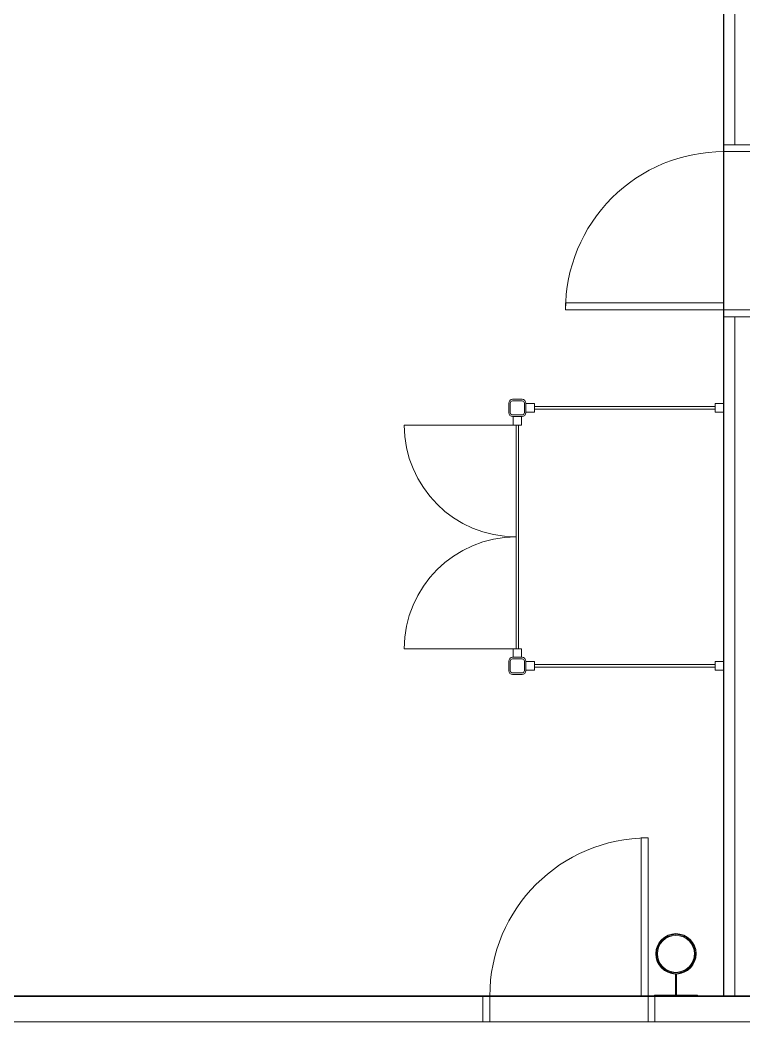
# Model space of a CAD drawing. Header units: millimetres. Extents: x -637480 to 299894, y -125373 to 39000.
# Drawn here: x 225487 to 229697, y -150 to 5675 of the extents above; entities that cross this region are included whole.
import ezdxf

# ---------------------------------------------------------------- set-up
doc = ezdxf.new("R2010")
doc.units = ezdxf.units.MM
doc.linetypes.add('Xref building Toll$0$Grid Line', pattern=[22.225, 12.7, -3.175, 3.175, -3.175])
for name, color, linetype, lineweight in [('AM_BOR', 4, 'Continuous', 25), ('Xref building Toll$0$A-DETL', 90, 'Continuous', 9), ('Xref building Toll$0$A-DOOR', 31, 'Continuous', 9), ('Xref building Toll$0$A-DOOR-HDLN', 31, 'Continuous', 9), ('Xref building Toll$0$A-FLOR', 192, 'Continuous', 25), ('Xref building Toll$0$A-GENM', 13, 'Continuous', 9), ('Xref building Toll$0$A-GLAZ-CWMG', 51, 'Continuous', 9), ('Xref building Toll$0$A-WALL', 113, 'Continuous', 9), ('Xref building Toll$0$P-PIPE', 3, 'Continuous', 9), ('Xref building Toll$0$S-COLS', 52, 'Continuous', 9)]:
    doc.layers.add(name, color=color, linetype=linetype, lineweight=lineweight)
doc.layers.add('Xref building Toll$0$S-GRID', color=8, linetype='Continuous')

# ---------------------------------------------------------------- blocks, each defined once
blk = doc.blocks.new('Xref building Toll$0$Toll Grids')
at = {"layer": 'Xref building Toll$0$S-GRID', "linetype": 'Xref building Toll$0$Grid Line'}
blk.add_line((-9195.8, 0), (280997.7, 0), dxfattribs=at)
blk = doc.blocks.new('Xref building Toll$0$_SBA 1SWING SPDoor 01a - 920W x 2700H OD-1991713-MASTER GROUND FLOOR')
at = {"layer": 'Xref building Toll$0$A-DOOR'}
for p, q in [((-500, -85), (-500, 85)), ((-460, 85), (-500, 85)), ((-500, 85), (-500, 85)), ((-460, 85), (-500, 85)), ((-500, 85), (-500, -85)), ((-460, 85), (-460, 85)), ((-460, 85), (-460, -85)), ((-460, -85), (-460, 85)), ((460, 85), (500, 85)), ((460, -85), (460, 85)), ((460, 85), (460, 85)), ((500, 85), (460, 85)), ((460, 85), (460, -85)), ((500, 85), (500, -85)), ((500, 85), (500, 85)), ((500, -85), (500, 85)), ((-500, -85), (-500, -85)), ((-500, -85), (-460, -85)), ((-500, -85), (-460, -85)), ((-460, -85), (-460, -85)), ((420, -85), (420, -1005)), ((460, -85), (420, -85)), ((460, -1005), (460, -85)), ((500, -85), (460, -85)), ((460, -85), (460, -85)), ((460, -85), (500, -85)), ((500, -85), (500, -85)), ((460, -1005), (420, -1005))]:
    blk.add_line(p, q, dxfattribs=at)
blk.add_arc((460, -85), 920, 180, 270, dxfattribs=at)
at = {"layer": 'Xref building Toll$0$A-DOOR-HDLN'}
blk.add_line((-460, -85), (460, -85), dxfattribs=at)
blk = doc.blocks.new('Xref building Toll$0$DWP_Downpipe - 225mm-1378646-MASTER GROUND FLOOR')
at = {"layer": 'Xref building Toll$0$P-PIPE'}
for radius, start, end in [(112.5, 0, 180), (112.5, 0, 180), (107.5, 0, 180), (107.5, 360, 180), (112.5, 180, 360), (112.5, 180, 0), (107.5, 180, 360), (107.5, 180, 360)]:
    blk.add_arc((-33.5, -236), radius, start, end, dxfattribs=at)
blk = doc.blocks.new('Xref building Toll$0$DPS_Downpipe Clamp - D225-1272585-MASTER GROUND FLOOR')
at = {"layer": 'Xref building Toll$0$A-GENM'}
for p, q in [((-2.5, -117.5), (-2.5, -241)), ((-2.5, -241), (-2.5, -117.5)), ((-2.5, -117.5), (-2.5, -117.5)), ((2.5, -241), (2.5, -117.5)), ((2.5, -117.5), (2.5, -241)), ((2.5, -117.5), (2.5, -117.5)), ((-2.5, -241), (-125, -241)), ((-125, -241), (-125, -246)), ((-125, -246), (-125, -241)), ((-125, -241), (-2.5, -241)), ((-125, -241), (-125, -241)), ((-125, -246), (125, -246)), ((125, -246), (-125, -246)), ((-125, -246), (-125, -246)), ((-2.5, -241), (-2.5, -241)), ((125, -241), (2.5, -241)), ((2.5, -241), (125, -241)), ((2.5, -241), (2.5, -241)), ((125, -246), (125, -241)), ((125, -241), (125, -246)), ((125, -241), (125, -241)), ((125, -246), (125, -246))]:
    blk.add_line(p, q, dxfattribs=at)
for radius, start, end in [(117.5, 271.21915, 268.78085), (117.5, 271.21915, 268.78085), (112.5, 0, 180), (112.5, 360, 180), (112.5, 180, 360), (112.5, 180, 360)]:
    blk.add_arc((0, 0), radius, start, end, dxfattribs=at)
blk = doc.blocks.new('Xref building Toll$0$_SBA 1SWING SPDoor 01a - 920W x 2040H WD-1991709-MASTER GROUND FLOOR')
at = {"layer": 'Xref building Toll$0$A-DOOR'}
for p, q in [((460, 995), (420, 995)), ((420, 75), (420, 995)), ((460, 995), (460, 75)), ((-500, 75), (-500, 75)), ((-500, 75), (-500, -75)), ((-500, 75), (-460, 75)), ((-500, 75), (-460, 75)), ((-500, -75), (-500, 75)), ((-460, -75), (-460, 75)), ((-460, 75), (-460, 75)), ((-460, 75), (-460, -75)), ((460, 75), (420, 75)), ((460, 75), (460, -75)), ((500, 75), (460, 75)), ((460, 75), (460, 75)), ((460, 75), (500, 75)), ((460, -75), (460, 75)), ((500, -75), (500, 75)), ((500, 75), (500, 75)), ((500, 75), (500, -75)), ((-460, -75), (-500, -75)), ((-500, -75), (-500, -75)), ((-460, -75), (-500, -75)), ((-460, -75), (-460, -75)), ((460, -75), (500, -75)), ((460, -75), (460, -75)), ((500, -75), (460, -75)), ((500, -75), (500, -75))]:
    blk.add_line(p, q, dxfattribs=at)
blk.add_arc((460, 75), 920, 90, 180, dxfattribs=at)
at = {"layer": 'Xref building Toll$0$A-DOOR-HDLN'}
blk.add_line((-460, 75), (460, 75), dxfattribs=at)
blk = doc.blocks.new('Xref building Toll$0$Rectangular Mullion - _SBA 100 x 15mm-2222247-MASTER GROUND FLOOR')
at = {"layer": 'Xref building Toll$0$A-GLAZ-CWMG'}
for p, q in [((236479, 143440), (236479, 143440)), ((236479, 143440), (236479, 143425)), ((236479, 143425), (236479, 143440)), ((236479, 143440), (237529, 143440)), ((237529, 143440), (236479, 143440)), ((236479, 143425), (236479, 143425)), ((237529, 143425), (236479, 143425)), ((237529, 143425), (236479, 143425)), ((237529, 143440), (237529, 143425)), ((237529, 143425), (237529, 143440)), ((237529, 143440), (237529, 143440)), ((237529, 143425), (237529, 143425))]:
    blk.add_line(p, q, dxfattribs=at)
blk = doc.blocks.new('Xref building Toll$0$Rectangular Mullion - _SBA 100 x 15mm-2222248-MASTER GROUND FLOOR')
at = {"layer": 'Xref building Toll$0$A-GLAZ-CWMG'}
for p, q in [((236479, 143440), (236479, 143425)), ((236479, 143425), (236479, 143440)), ((236479, 143440), (236479, 143440)), ((237529, 143440), (236479, 143440)), ((236479, 143440), (237529, 143440)), ((236479, 143425), (236479, 143425)), ((236479, 143425), (237529, 143425)), ((236479, 143425), (237529, 143425)), ((237529, 143440), (237529, 143440)), ((237529, 143440), (237529, 143425)), ((237529, 143425), (237529, 143440)), ((237529, 143425), (237529, 143425))]:
    blk.add_line(p, q, dxfattribs=at)
blk = doc.blocks.new('Xref building Toll$0$Rectangular Mullion - _SBA 100 x 15mm 2-2219791-MASTER GROUND FLOOR')
at = {"layer": 'Xref building Toll$0$A-GLAZ-CWMG'}
for p, q in [((0, 25), (-50, 25)), ((-50, 25), (-50, -25)), ((-50, 25), (-50, 25)), ((0, -25), (0, 25)), ((0, 25), (0, 25)), ((-50, -25), (0, -25)), ((-50, -25), (-50, -25)), ((0, -25), (0, -25))]:
    blk.add_line(p, q, dxfattribs=at)
blk = doc.blocks.new('Xref building Toll$0$Rectangular Mullion - _SBA 100 x 15mm 2-2219792-MASTER GROUND FLOOR')
at = {"layer": 'Xref building Toll$0$A-GLAZ-CWMG'}
for p, q in [((-50, 25), (-50, 25)), ((0, 25), (0, 25)), ((-50, -25), (-50, -25)), ((0, -25), (0, -25))]:
    blk.add_line(p, q, dxfattribs=at)
blk = doc.blocks.new('Xref building Toll$0$Rectangular Mullion - _SBA 100 x 15mm 2-2220646-MASTER GROUND FLOOR')
at = {"layer": 'Xref building Toll$0$A-GLAZ-CWMG'}
for p, q in [((0, 25), (-50, 25)), ((-50, 25), (-50, -25)), ((-50, 25), (-50, 25)), ((0, -25), (0, 25)), ((0, 25), (0, 25)), ((-50, -25), (0, -25)), ((-50, -25), (-50, -25)), ((0, -25), (0, -25))]:
    blk.add_line(p, q, dxfattribs=at)
blk = doc.blocks.new('Xref building Toll$0$Rectangular Mullion - _SBA 100 x 15mm 2-2219794-MASTER GROUND FLOOR')
at = {"layer": 'Xref building Toll$0$A-GLAZ-CWMG'}
for p, q in [((-50, -25), (-50, 25)), ((-50, 25), (0, 25)), ((-50, 25), (-50, 25)), ((0, 25), (0, -25)), ((0, 25), (0, 25)), ((0, -25), (-50, -25)), ((-50, -25), (-50, -25)), ((0, -25), (0, -25))]:
    blk.add_line(p, q, dxfattribs=at)
blk = doc.blocks.new('Xref building Toll$0$Rectangular Mullion - _SBA 100 x 15mm 2-2219795-MASTER GROUND FLOOR')
at = {"layer": 'Xref building Toll$0$A-GLAZ-CWMG'}
for p, q in [((-50, 25), (-50, 25)), ((0, 25), (0, 25)), ((-50, -25), (-50, -25)), ((0, -25), (0, -25))]:
    blk.add_line(p, q, dxfattribs=at)
blk = doc.blocks.new('Xref building Toll$0$Rectangular Mullion - _SBA 100 x 15mm-2222249-MASTER GROUND FLOOR')
at = {"layer": 'Xref building Toll$0$A-GLAZ-CWMG'}
for p, q in [((236479, 143440), (236479, 143440)), ((236479, 143440), (236479, 143425)), ((236479, 143425), (236479, 143440)), ((236479, 143440), (237529, 143440)), ((237529, 143440), (236479, 143440)), ((236479, 143425), (236479, 143425)), ((237529, 143425), (236479, 143425)), ((237529, 143425), (236479, 143425)), ((237529, 143440), (237529, 143425)), ((237529, 143425), (237529, 143440)), ((237529, 143440), (237529, 143440)), ((237529, 143425), (237529, 143425))]:
    blk.add_line(p, q, dxfattribs=at)
blk = doc.blocks.new('Xref building Toll$0$Rectangular Mullion - _SBA 100 x 15mm-2217282-MASTER GROUND FLOOR')
at = {"layer": 'Xref building Toll$0$A-GLAZ-CWMG'}
for p, q in [((236371.5, 143332.5), (236386.5, 143332.5)), ((236386.5, 143332.5), (236371.5, 143332.5)), ((236371.5, 143332.5), (236371.5, 143332.5)), ((236371.5, 142032.5), (236371.5, 143332.5)), ((236371.5, 143332.5), (236371.5, 142032.5)), ((236386.5, 143332.5), (236386.5, 143332.5)), ((236386.5, 143332.5), (236386.5, 142032.5)), ((236386.5, 143332.5), (236386.5, 142032.5)), ((236371.5, 142032.5), (236371.5, 142032.5)), ((236371.5, 142032.5), (236386.5, 142032.5)), ((236386.5, 142032.5), (236371.5, 142032.5)), ((236386.5, 142032.5), (236386.5, 142032.5))]:
    blk.add_line(p, q, dxfattribs=at)
blk = doc.blocks.new('Xref building Toll$0$Rectangular Mullion - _SBA 100 x 15mm-2217186-MASTER GROUND FLOOR')
at = {"layer": 'Xref building Toll$0$A-GLAZ-CWMG'}
for p, q in [((236371.5, 143332.5), (236371.5, 143332.5)), ((236371.5, 143332.5), (236386.5, 143332.5)), ((236386.5, 143332.5), (236371.5, 143332.5)), ((236371.5, 143332.5), (236371.5, 142032.5)), ((236371.5, 142032.5), (236371.5, 143332.5)), ((236386.5, 143332.5), (236386.5, 143332.5)), ((236386.5, 142032.5), (236386.5, 143332.5)), ((236386.5, 142032.5), (236386.5, 143332.5)), ((236371.5, 142032.5), (236386.5, 142032.5)), ((236386.5, 142032.5), (236371.5, 142032.5)), ((236371.5, 142032.5), (236371.5, 142032.5)), ((236386.5, 142032.5), (236386.5, 142032.5))]:
    blk.add_line(p, q, dxfattribs=at)
blk = doc.blocks.new('Xref building Toll$0$Rectangular Mullion - _SBA 100 x 15mm-2217187-MASTER GROUND FLOOR')
at = {"layer": 'Xref building Toll$0$A-GLAZ-CWMG'}
for p, q in [((236371.5, 143332.5), (236386.5, 143332.5)), ((236386.5, 143332.5), (236371.5, 143332.5)), ((236371.5, 143332.5), (236371.5, 143332.5)), ((236371.5, 142032.5), (236371.5, 143332.5)), ((236371.5, 143332.5), (236371.5, 142032.5)), ((236386.5, 143332.5), (236386.5, 143332.5)), ((236386.5, 143332.5), (236386.5, 142032.5)), ((236386.5, 143332.5), (236386.5, 142032.5)), ((236371.5, 142032.5), (236371.5, 142032.5)), ((236371.5, 142032.5), (236386.5, 142032.5)), ((236386.5, 142032.5), (236371.5, 142032.5)), ((236386.5, 142032.5), (236386.5, 142032.5))]:
    blk.add_line(p, q, dxfattribs=at)
blk = doc.blocks.new('Xref building Toll$0$Rectangular Mullion - _SBA 100 x 15mm 2-2220648-MASTER GROUND FLOOR')
at = {"layer": 'Xref building Toll$0$A-GLAZ-CWMG'}
for p, q in [((-50, 25), (-50, 25)), ((0, 25), (0, 25)), ((-50, -25), (-50, -25)), ((0, -25), (0, -25))]:
    blk.add_line(p, q, dxfattribs=at)
blk = doc.blocks.new('Xref building Toll$0$Rectangular Mullion - _SBA 100 x 15mm 2-2220649-MASTER GROUND FLOOR')
at = {"layer": 'Xref building Toll$0$A-GLAZ-CWMG'}
for p, q in [((-50, 25), (-50, 25)), ((0, 25), (0, 25)), ((-50, -25), (-50, -25)), ((0, -25), (0, -25))]:
    blk.add_line(p, q, dxfattribs=at)
blk = doc.blocks.new('Xref building Toll$0$Rectangular Mullion - _SBA 100 x 15mm 2-2220650-MASTER GROUND FLOOR')
at = {"layer": 'Xref building Toll$0$A-GLAZ-CWMG'}
for p, q in [((-50, -25), (-50, 25)), ((-50, 25), (0, 25)), ((-50, 25), (-50, 25)), ((0, 25), (0, -25)), ((0, 25), (0, 25)), ((0, -25), (-50, -25)), ((-50, -25), (-50, -25)), ((0, -25), (0, -25))]:
    blk.add_line(p, q, dxfattribs=at)
blk = doc.blocks.new('Xref building Toll$0$Beca-34-S-SHS-Col_AU_NZ - 100x9_0 SHS-2220124-MASTER GROUND FLOOR')
at = {"layer": 'Xref building Toll$0$S-COLS', "lineweight": 18}
for p, q in [((-50, 27.5), (-50, -27.5)), ((-50, -27.5), (-50, 27.5)), ((-41, -27.5), (-41, 27.5)), ((-41, 27.5), (-41, -27.5)), ((27.5, 50), (-27.5, 50)), ((-27.5, 50), (27.5, 50)), ((-27.5, 41), (27.5, 41)), ((27.5, 41), (-27.5, 41)), ((41, 27.5), (41, -27.5)), ((41, -27.5), (41, 27.5)), ((50, -27.5), (50, 27.5)), ((50, 27.5), (50, -27.5)), ((27.5, -41), (-27.5, -41)), ((-27.5, -41), (27.5, -41)), ((-27.5, -50), (27.5, -50)), ((27.5, -50), (-27.5, -50))]:
    blk.add_line(p, q, dxfattribs=at)
for centre, radius, start, end in [((-27.5, 27.5), 22.5, 90, 180), ((-27.5, 27.5), 22.5, 90, 180), ((-27.5, 27.5), 13.5, 90, 180), ((-27.5, 27.5), 13.5, 90, 180), ((27.5, 27.5), 22.5, 360, 90), ((27.5, 27.5), 22.5, 360, 90), ((27.5, 27.5), 13.5, 0, 90), ((27.5, 27.5), 13.5, 360, 90), ((-27.5, -27.5), 22.5, 180, 270), ((-27.5, -27.5), 22.5, 180, 270), ((-27.5, -27.5), 13.5, 180, 270), ((-27.5, -27.5), 13.5, 180, 270), ((27.5, -27.5), 22.5, 270, 360), ((27.5, -27.5), 13.5, 270, 0), ((27.5, -27.5), 22.5, 270, 360), ((27.5, -27.5), 13.5, 270, 0)]:
    blk.add_arc(centre, radius, start, end, dxfattribs=at)
blk = doc.blocks.new('Xref building Toll')
at = {"layer": 'Xref building Toll$0$A-DETL'}
for p, q in [((229579, 4950), (229579, 6400)), ((229579, 3950), (229579, 0)), ((228371.5, 3320), (227721.5, 3320)), ((228371.5, 2020), (227721.5, 2020))]:
    blk.add_line(p, q, dxfattribs=at)
for centre, start, end in [((228371.5, 3320), 180, 270), ((228371.5, 2020), 90, 180)]:
    blk.add_arc(centre, 650, start, end, dxfattribs=at)
at = {"layer": 'Xref building Toll$0$A-FLOR'}
for p, q in [((229579, 0), (229579, 16200)), ((119436, 0), (270000, 0)), ((229579, 0), (222716.3, 0)), ((233164, 0), (229579, 0))]:
    blk.add_line(p, q, dxfattribs=at)
at = {"layer": 'Xref building Toll$0$A-WALL'}
for p, q in [((229644, 6400), (229644, 4950)), ((229644, 3950), (229644, 0)), ((229179, -150), (228179, -150))]:
    blk.add_line(p, q, dxfattribs=at)
at = {"layer": 'Xref building Toll$0$A-WALL', "lineweight": 18}
for p, q in [((229579, 4950), (229749, 4950)), ((229749, 3950), (229579, 3950)), ((228179, -150), (228179, 0)), ((229179, 0), (229179, -150)), ((206889.5, -150), (228179, -150)), ((229179, -150), (237600, -150))]:
    blk.add_line(p, q, dxfattribs=at)
blk.add_blockref('Xref building Toll$0$Toll Grids', (0, 0))
at = {"layer": 'Xref building Toll$0$A-DOOR', "rotation": 270}
blk.add_blockref('Xref building Toll$0$_SBA 1SWING SPDoor 01a - 920W x 2700H OD-1991713-MASTER GROUND FLOOR', (229664, 4450), dxfattribs=at)
at = {"layer": 'Xref building Toll$0$A-DOOR'}
blk.add_blockref('Xref building Toll$0$_SBA 1SWING SPDoor 01a - 920W x 2040H WD-1991709-MASTER GROUND FLOOR', (228679, -75), dxfattribs=at)
at = {"layer": 'Xref building Toll$0$A-GENM'}
blk.add_blockref('Xref building Toll$0$DPS_Downpipe Clamp - D225-1272585-MASTER GROUND FLOOR', (229301, 246), dxfattribs=at)
at = {"layer": 'Xref building Toll$0$A-GLAZ-CWMG', "extrusion": (0, 0, -1)}
for name in ['Xref building Toll$0$Rectangular Mullion - _SBA 100 x 15mm 2-2219791-MASTER GROUND FLOOR', 'Xref building Toll$0$Rectangular Mullion - _SBA 100 x 15mm 2-2219792-MASTER GROUND FLOOR', 'Xref building Toll$0$Rectangular Mullion - _SBA 100 x 15mm 2-2219792-MASTER GROUND FLOOR', 'Xref building Toll$0$Rectangular Mullion - _SBA 100 x 15mm 2-2219792-MASTER GROUND FLOOR', 'Xref building Toll$0$Rectangular Mullion - _SBA 100 x 15mm 2-2219792-MASTER GROUND FLOOR', 'Xref building Toll$0$Rectangular Mullion - _SBA 100 x 15mm 2-2219792-MASTER GROUND FLOOR', 'Xref building Toll$0$Rectangular Mullion - _SBA 100 x 15mm 2-2219792-MASTER GROUND FLOOR', 'Xref building Toll$0$Rectangular Mullion - _SBA 100 x 15mm 2-2219792-MASTER GROUND FLOOR', 'Xref building Toll$0$Rectangular Mullion - _SBA 100 x 15mm 2-2220648-MASTER GROUND FLOOR', 'Xref building Toll$0$Rectangular Mullion - _SBA 100 x 15mm 2-2220650-MASTER GROUND FLOOR']:
    blk.add_blockref(name, (-228429, 3420), dxfattribs=at)
at = {"layer": 'Xref building Toll$0$A-GLAZ-CWMG'}
for name, p in [('Xref building Toll$0$Rectangular Mullion - _SBA 100 x 15mm 2-2220646-MASTER GROUND FLOOR', (229579, 3420)), ('Xref building Toll$0$Rectangular Mullion - _SBA 100 x 15mm 2-2219794-MASTER GROUND FLOOR', (229579, 3420)), ('Xref building Toll$0$Rectangular Mullion - _SBA 100 x 15mm 2-2219795-MASTER GROUND FLOOR', (229579, 3420)), ('Xref building Toll$0$Rectangular Mullion - _SBA 100 x 15mm 2-2219795-MASTER GROUND FLOOR', (229579, 3420)), ('Xref building Toll$0$Rectangular Mullion - _SBA 100 x 15mm 2-2219795-MASTER GROUND FLOOR', (229579, 3420)), ('Xref building Toll$0$Rectangular Mullion - _SBA 100 x 15mm 2-2219795-MASTER GROUND FLOOR', (229579, 3420)), ('Xref building Toll$0$Rectangular Mullion - _SBA 100 x 15mm 2-2219795-MASTER GROUND FLOOR', (229579, 3420)), ('Xref building Toll$0$Rectangular Mullion - _SBA 100 x 15mm 2-2219795-MASTER GROUND FLOOR', (229579, 3420)), ('Xref building Toll$0$Rectangular Mullion - _SBA 100 x 15mm 2-2219795-MASTER GROUND FLOOR', (229579, 3420)), ('Xref building Toll$0$Rectangular Mullion - _SBA 100 x 15mm 2-2220649-MASTER GROUND FLOOR', (229579, 3420)), ('Xref building Toll$0$Rectangular Mullion - _SBA 100 x 15mm-2222247-MASTER GROUND FLOOR', (-8000, -140012.5)), ('Xref building Toll$0$Rectangular Mullion - _SBA 100 x 15mm-2222248-MASTER GROUND FLOOR', (-8000, -140012.5)), ('Xref building Toll$0$Rectangular Mullion - _SBA 100 x 15mm-2222249-MASTER GROUND FLOOR', (-8000, -140012.5)), ('Xref building Toll$0$Rectangular Mullion - _SBA 100 x 15mm-2222249-MASTER GROUND FLOOR', (-8000, -140012.5)), ('Xref building Toll$0$Rectangular Mullion - _SBA 100 x 15mm-2222249-MASTER GROUND FLOOR', (-8000, -140012.5)), ('Xref building Toll$0$Rectangular Mullion - _SBA 100 x 15mm-2222249-MASTER GROUND FLOOR', (-8000, -140012.5)), ('Xref building Toll$0$Rectangular Mullion - _SBA 100 x 15mm-2222249-MASTER GROUND FLOOR', (-8000, -140012.5)), ('Xref building Toll$0$Rectangular Mullion - _SBA 100 x 15mm-2222249-MASTER GROUND FLOOR', (-8000, -140012.5)), ('Xref building Toll$0$Rectangular Mullion - _SBA 100 x 15mm-2222249-MASTER GROUND FLOOR', (-8000, -140012.5)), ('Xref building Toll$0$Rectangular Mullion - _SBA 100 x 15mm-2222249-MASTER GROUND FLOOR', (-8000, -140012.5)), ('Xref building Toll$0$Rectangular Mullion - _SBA 100 x 15mm-2217282-MASTER GROUND FLOOR', (-8000, -140012.5)), ('Xref building Toll$0$Rectangular Mullion - _SBA 100 x 15mm-2217186-MASTER GROUND FLOOR', (-8000, -140012.5)), ('Xref building Toll$0$Rectangular Mullion - _SBA 100 x 15mm-2217187-MASTER GROUND FLOOR', (-8000, -140012.5)), ('Xref building Toll$0$Rectangular Mullion - _SBA 100 x 15mm-2217187-MASTER GROUND FLOOR', (-8000, -140012.5)), ('Xref building Toll$0$Rectangular Mullion - _SBA 100 x 15mm-2217187-MASTER GROUND FLOOR', (-8000, -140012.5)), ('Xref building Toll$0$Rectangular Mullion - _SBA 100 x 15mm-2217187-MASTER GROUND FLOOR', (-8000, -140012.5)), ('Xref building Toll$0$Rectangular Mullion - _SBA 100 x 15mm-2217187-MASTER GROUND FLOOR', (-8000, -140012.5)), ('Xref building Toll$0$Rectangular Mullion - _SBA 100 x 15mm-2217187-MASTER GROUND FLOOR', (-8000, -140012.5)), ('Xref building Toll$0$Rectangular Mullion - _SBA 100 x 15mm-2217187-MASTER GROUND FLOOR', (-8000, -140012.5)), ('Xref building Toll$0$Rectangular Mullion - _SBA 100 x 15mm-2217187-MASTER GROUND FLOOR', (-8000, -140012.5))]:
    blk.add_blockref(name, p, dxfattribs=at)
for name, p, rotation in [('Xref building Toll$0$Rectangular Mullion - _SBA 100 x 15mm 2-2220646-MASTER GROUND FLOOR', (228379, 3370), 90), ('Xref building Toll$0$Rectangular Mullion - _SBA 100 x 15mm 2-2219794-MASTER GROUND FLOOR', (228379, 3370), 90), ('Xref building Toll$0$Rectangular Mullion - _SBA 100 x 15mm 2-2219795-MASTER GROUND FLOOR', (228379, 3370), 90), ('Xref building Toll$0$Rectangular Mullion - _SBA 100 x 15mm 2-2219795-MASTER GROUND FLOOR', (228379, 3370), 90), ('Xref building Toll$0$Rectangular Mullion - _SBA 100 x 15mm 2-2219795-MASTER GROUND FLOOR', (228379, 3370), 90), ('Xref building Toll$0$Rectangular Mullion - _SBA 100 x 15mm 2-2219795-MASTER GROUND FLOOR', (228379, 3370), 90), ('Xref building Toll$0$Rectangular Mullion - _SBA 100 x 15mm 2-2219795-MASTER GROUND FLOOR', (228379, 3370), 90), ('Xref building Toll$0$Rectangular Mullion - _SBA 100 x 15mm 2-2219795-MASTER GROUND FLOOR', (228379, 3370), 90), ('Xref building Toll$0$Rectangular Mullion - _SBA 100 x 15mm 2-2219795-MASTER GROUND FLOOR', (228379, 3370), 90), ('Xref building Toll$0$Rectangular Mullion - _SBA 100 x 15mm 2-2220649-MASTER GROUND FLOOR', (228379, 3370), 90), ('Xref building Toll$0$Rectangular Mullion - _SBA 100 x 15mm 2-2220646-MASTER GROUND FLOOR', (228429, 1920), 180), ('Xref building Toll$0$Rectangular Mullion - _SBA 100 x 15mm 2-2219794-MASTER GROUND FLOOR', (228429, 1920), 180), ('Xref building Toll$0$Rectangular Mullion - _SBA 100 x 15mm 2-2219795-MASTER GROUND FLOOR', (228429, 1920), 180), ('Xref building Toll$0$Rectangular Mullion - _SBA 100 x 15mm 2-2219795-MASTER GROUND FLOOR', (228429, 1920), 180), ('Xref building Toll$0$Rectangular Mullion - _SBA 100 x 15mm 2-2219795-MASTER GROUND FLOOR', (228429, 1920), 180), ('Xref building Toll$0$Rectangular Mullion - _SBA 100 x 15mm 2-2219795-MASTER GROUND FLOOR', (228429, 1920), 180), ('Xref building Toll$0$Rectangular Mullion - _SBA 100 x 15mm 2-2219795-MASTER GROUND FLOOR', (228429, 1920), 180), ('Xref building Toll$0$Rectangular Mullion - _SBA 100 x 15mm 2-2219795-MASTER GROUND FLOOR', (228429, 1920), 180), ('Xref building Toll$0$Rectangular Mullion - _SBA 100 x 15mm 2-2219795-MASTER GROUND FLOOR', (228429, 1920), 180), ('Xref building Toll$0$Rectangular Mullion - _SBA 100 x 15mm 2-2220649-MASTER GROUND FLOOR', (228429, 1920), 180), ('Xref building Toll$0$Rectangular Mullion - _SBA 100 x 15mm-2222247-MASTER GROUND FLOOR', (466008.1, 145352.5), 180), ('Xref building Toll$0$Rectangular Mullion - _SBA 100 x 15mm-2222248-MASTER GROUND FLOOR', (466008.1, 145352.5), 180), ('Xref building Toll$0$Rectangular Mullion - _SBA 100 x 15mm-2222249-MASTER GROUND FLOOR', (466008.1, 145352.5), 180), ('Xref building Toll$0$Rectangular Mullion - _SBA 100 x 15mm-2222249-MASTER GROUND FLOOR', (466008.1, 145352.5), 180), ('Xref building Toll$0$Rectangular Mullion - _SBA 100 x 15mm-2222249-MASTER GROUND FLOOR', (466008.1, 145352.5), 180), ('Xref building Toll$0$Rectangular Mullion - _SBA 100 x 15mm-2222249-MASTER GROUND FLOOR', (466008.1, 145352.5), 180), ('Xref building Toll$0$Rectangular Mullion - _SBA 100 x 15mm-2222249-MASTER GROUND FLOOR', (466008.1, 145352.5), 180), ('Xref building Toll$0$Rectangular Mullion - _SBA 100 x 15mm-2222249-MASTER GROUND FLOOR', (466008.1, 145352.5), 180), ('Xref building Toll$0$Rectangular Mullion - _SBA 100 x 15mm-2222249-MASTER GROUND FLOOR', (466008.1, 145352.5), 180), ('Xref building Toll$0$Rectangular Mullion - _SBA 100 x 15mm-2222249-MASTER GROUND FLOOR', (466008.1, 145352.5), 180)]:
    blk.add_blockref(name, p, dxfattribs=dict(at, rotation=rotation))
at = {"layer": 'Xref building Toll$0$A-GLAZ-CWMG', "extrusion": (0, 0, -1)}
for name, p, rotation in [('Xref building Toll$0$Rectangular Mullion - _SBA 100 x 15mm 2-2219791-MASTER GROUND FLOOR', (-228379, 1970), 270), ('Xref building Toll$0$Rectangular Mullion - _SBA 100 x 15mm 2-2219792-MASTER GROUND FLOOR', (-228379, 1970), 270), ('Xref building Toll$0$Rectangular Mullion - _SBA 100 x 15mm 2-2219792-MASTER GROUND FLOOR', (-228379, 1970), 270), ('Xref building Toll$0$Rectangular Mullion - _SBA 100 x 15mm 2-2219792-MASTER GROUND FLOOR', (-228379, 1970), 270), ('Xref building Toll$0$Rectangular Mullion - _SBA 100 x 15mm 2-2219792-MASTER GROUND FLOOR', (-228379, 1970), 270), ('Xref building Toll$0$Rectangular Mullion - _SBA 100 x 15mm 2-2219792-MASTER GROUND FLOOR', (-228379, 1970), 270), ('Xref building Toll$0$Rectangular Mullion - _SBA 100 x 15mm 2-2219792-MASTER GROUND FLOOR', (-228379, 1970), 270), ('Xref building Toll$0$Rectangular Mullion - _SBA 100 x 15mm 2-2219792-MASTER GROUND FLOOR', (-228379, 1970), 270), ('Xref building Toll$0$Rectangular Mullion - _SBA 100 x 15mm 2-2220648-MASTER GROUND FLOOR', (-228379, 1970), 270), ('Xref building Toll$0$Rectangular Mullion - _SBA 100 x 15mm 2-2220650-MASTER GROUND FLOOR', (-228379, 1970), 270), ('Xref building Toll$0$Rectangular Mullion - _SBA 100 x 15mm 2-2219791-MASTER GROUND FLOOR', (-229579, 1920), 180), ('Xref building Toll$0$Rectangular Mullion - _SBA 100 x 15mm 2-2219792-MASTER GROUND FLOOR', (-229579, 1920), 180), ('Xref building Toll$0$Rectangular Mullion - _SBA 100 x 15mm 2-2219792-MASTER GROUND FLOOR', (-229579, 1920), 180), ('Xref building Toll$0$Rectangular Mullion - _SBA 100 x 15mm 2-2219792-MASTER GROUND FLOOR', (-229579, 1920), 180), ('Xref building Toll$0$Rectangular Mullion - _SBA 100 x 15mm 2-2219792-MASTER GROUND FLOOR', (-229579, 1920), 180), ('Xref building Toll$0$Rectangular Mullion - _SBA 100 x 15mm 2-2219792-MASTER GROUND FLOOR', (-229579, 1920), 180), ('Xref building Toll$0$Rectangular Mullion - _SBA 100 x 15mm 2-2219792-MASTER GROUND FLOOR', (-229579, 1920), 180), ('Xref building Toll$0$Rectangular Mullion - _SBA 100 x 15mm 2-2219792-MASTER GROUND FLOOR', (-229579, 1920), 180), ('Xref building Toll$0$Rectangular Mullion - _SBA 100 x 15mm 2-2220648-MASTER GROUND FLOOR', (-229579, 1920), 180), ('Xref building Toll$0$Rectangular Mullion - _SBA 100 x 15mm 2-2220650-MASTER GROUND FLOOR', (-229579, 1920), 180)]:
    blk.add_blockref(name, p, dxfattribs=dict(at, rotation=rotation))
at = {"layer": 'Xref building Toll$0$P-PIPE', "rotation": 180}
blk.add_blockref('Xref building Toll$0$DWP_Downpipe - 225mm-1378646-MASTER GROUND FLOOR', (229267.5, 10), dxfattribs=at)
at = {"layer": 'Xref building Toll$0$S-COLS'}
for p in [(228379, 3420), (228379, 1920)]:
    blk.add_blockref('Xref building Toll$0$Beca-34-S-SHS-Col_AU_NZ - 100x9_0 SHS-2220124-MASTER GROUND FLOOR', p, dxfattribs=at)

msp = doc.modelspace()

# ---------------------------------------------------------------- block references
at = {"layer": 'AM_BOR'}
msp.add_blockref('Xref building Toll', (0, 0), dxfattribs=at)

doc.saveas('drawing.dxf')
